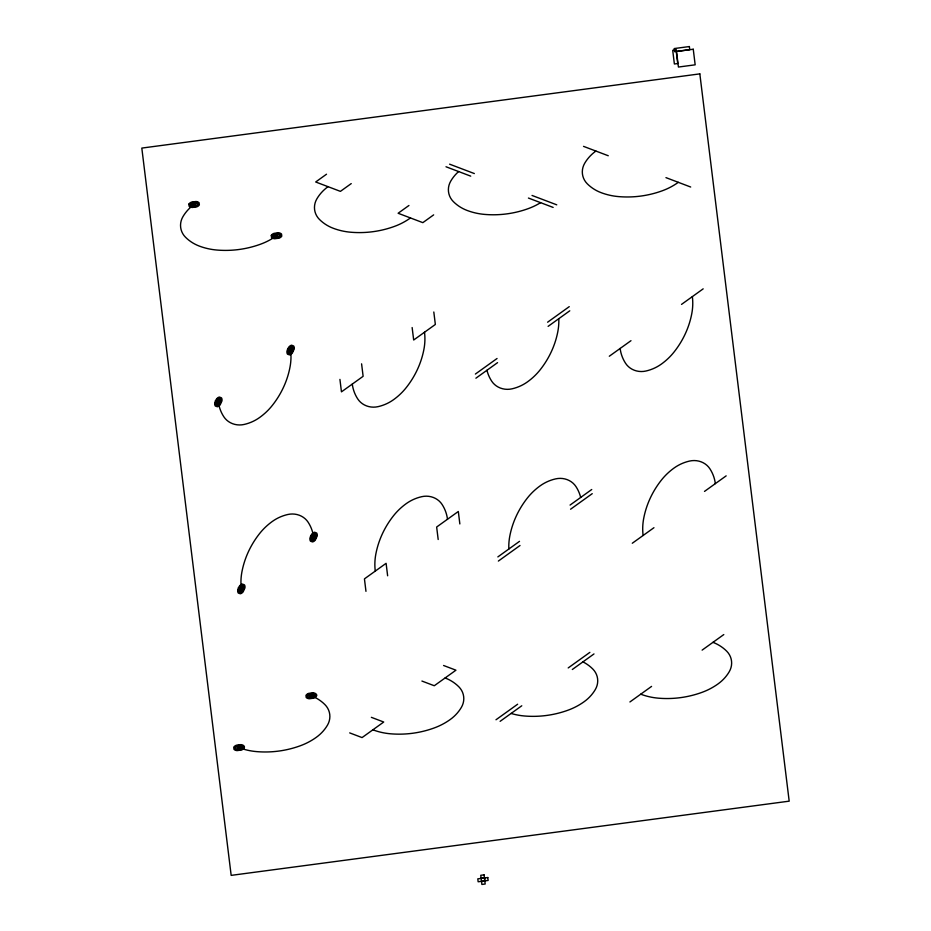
<?xml version="1.0" encoding="UTF-8"?>
<svg xmlns="http://www.w3.org/2000/svg" width="931" height="931" viewBox="0 0 931 931"><rect width="100%" height="100%" fill="white"/><g stroke="black" fill="none" stroke-linecap="round" stroke-linejoin="round"><path stroke-width="1.4" d="M326.513 174.213L315.679 181.987L340.409 191.367L351.243 183.593M408.942 205.483L398.107 213.257L422.837 222.649L433.66 214.863M475.38 374.053L497.049 358.493M547.603 322.207L569.26 306.648M475.892 378.207L497.561 362.648M548.115 326.362L569.772 310.803M609.305 356.236L630.974 340.688M681.527 304.39L703.184 288.843M497.852 556.913L519.51 541.353M570.063 505.068L591.732 489.508M498.364 561.067L520.022 545.508M570.575 509.222L592.244 493.663M632.289 543.25L653.946 527.702M704.499 491.405L726.168 475.857M495.99 719.768L517.648 704.22M568.201 667.934L589.87 652.375M500.11 721.339L521.767 705.779M572.321 669.494L593.99 653.934M629.915 701.962L651.572 686.403M702.125 650.117L723.794 634.57M481.118 878.212L484.411 877.782M481.525 881.517L484.818 881.087M583.528 146.365L608.257 155.745M665.956 177.635L690.686 187.026M449.603 164.17L474.333 173.562M532.032 195.452L556.761 204.832M445.996 166.765L470.725 176.145M528.424 198.047L553.142 207.427M443.575 665.49L455.946 670.192L434.277 685.74L421.918 681.05M371.364 717.336L383.723 722.025L362.066 737.585L349.695 732.895M433.811 312.001L435.347 324.465L413.678 340.013L412.142 327.549M459.844 523.944L458.32 511.48L436.651 527.027L438.187 539.503M484.492 877.956L484.853 880.889M361.589 363.835L363.125 376.31L341.456 391.858L339.931 379.394M387.633 575.789L386.097 563.325L364.44 578.873L365.964 591.336M238.976 747.616A63.052 58.583 -11.2 0 0 256.444 751.596A95.253 88.503 -11.2 0 0 300.341 745.754A63.052 58.583 -11.2 0 0 316.296 737.329A40.254 37.403 -11.2 0 0 327.468 725.168A19.085 17.736 -11.2 0 0 324.942 704.627A40.254 37.403 -11.2 0 0 311.187 695.771M372.889 729.811A63.052 58.583 -11.2 0 0 390.368 733.779A95.253 88.503 -11.2 0 0 434.265 727.937A63.052 58.583 -11.2 0 0 450.22 719.523A40.254 37.403 -11.2 0 0 461.392 707.351A19.085 17.736 -11.2 0 0 458.867 686.822A40.254 37.403 -11.2 0 0 445.111 677.966M511.096 713.449A63.052 58.583 -11.2 0 0 524.281 715.974A95.253 88.503 -11.2 0 0 568.189 710.132A63.052 58.583 -11.2 0 0 584.144 701.706A40.254 37.403 -11.2 0 0 595.316 689.545A19.085 17.736 -11.2 0 0 592.791 669.005A40.254 37.403 -11.2 0 0 582.934 661.871M640.737 694.189A63.052 58.583 -11.2 0 0 658.205 698.157A95.253 88.503 -11.2 0 0 702.114 692.315A63.052 58.583 -11.2 0 0 718.057 683.901A40.254 37.403 -11.2 0 0 729.241 671.728A19.085 17.736 -11.2 0 0 726.715 651.2A40.254 37.403 -11.2 0 0 712.96 642.343M241.338 588.904A63.052 58.583 -11.2 0 1 241.897 571.995A95.253 88.503 -11.2 0 1 259.505 533.672A63.052 58.583 -11.2 0 1 272.341 521.43A40.254 37.403 -11.2 0 1 287.772 514.506A19.085 17.736 -11.2 0 1 308.138 522.233A40.254 37.403 -11.2 0 1 313.561 537.071M447.485 519.254A40.254 37.403 -11.2 0 0 442.062 504.416A19.085 17.736 -11.2 0 0 421.696 496.689A40.254 37.403 -11.2 0 0 406.265 503.613A63.052 58.583 -11.2 0 0 393.429 515.867A95.253 88.503 -11.2 0 0 375.821 554.189A63.052 58.583 -11.2 0 0 375.263 571.099M580.676 497.445A40.254 37.403 -11.2 0 0 575.975 486.61A19.085 17.736 -11.2 0 0 555.621 478.883A40.254 37.403 -11.2 0 0 540.189 485.807A63.052 58.583 -11.2 0 0 527.353 498.05A95.253 88.503 -11.2 0 0 509.746 536.372A63.052 58.583 -11.2 0 0 508.838 549.022M715.334 483.631A40.254 37.403 -11.2 0 0 709.899 468.793A19.085 17.736 -11.2 0 0 689.545 461.066A40.254 37.403 -11.2 0 0 674.114 467.99A63.052 58.583 -11.2 0 0 661.278 480.245A95.253 88.503 -11.2 0 0 643.67 518.567A63.052 58.583 -11.2 0 0 643.112 535.476M218.366 401.889A40.254 37.403 -11.2 0 0 223.801 416.727A19.085 17.736 -11.2 0 0 244.155 424.455A40.254 37.403 -11.2 0 0 259.586 417.53A63.052 58.583 -11.2 0 0 272.422 405.288A95.253 88.503 -11.2 0 0 290.03 366.965A63.052 58.583 -11.2 0 0 290.588 350.056M352.29 384.084A40.254 37.403 -11.2 0 0 357.725 398.922A19.085 17.736 -11.2 0 0 378.079 406.649A40.254 37.403 -11.2 0 0 393.51 399.725A63.052 58.583 -11.2 0 0 406.347 387.471A95.253 88.503 -11.2 0 0 423.954 349.148A63.052 58.583 -11.2 0 0 424.513 332.239M486.948 370.27A40.254 37.403 -11.2 0 0 491.649 381.105A19.085 17.736 -11.2 0 0 512.003 388.832A40.254 37.403 -11.2 0 0 527.435 381.908A63.052 58.583 -11.2 0 0 540.271 369.665A95.253 88.503 -11.2 0 0 557.878 331.343A63.052 58.583 -11.2 0 0 558.786 318.693M620.139 348.462A40.254 37.403 -11.2 0 0 625.574 363.299A19.085 17.736 -11.2 0 0 645.928 371.027A40.254 37.403 -11.2 0 0 661.359 364.102A63.052 58.583 -11.2 0 0 674.195 351.848A95.253 88.503 -11.2 0 0 691.803 313.526A63.052 58.583 -11.2 0 0 692.361 296.617M194.114 204.483A40.254 37.403 -11.2 0 0 182.941 216.655A19.085 17.736 -11.2 0 0 185.467 237.196A40.254 37.403 -11.2 0 0 199.222 246.052A63.052 58.583 -11.2 0 0 216.69 250.02A95.253 88.503 -11.2 0 0 260.599 244.178A63.052 58.583 -11.2 0 0 276.542 235.764M328.038 186.677A40.254 37.403 -11.2 0 0 316.866 198.85A19.085 17.736 -11.2 0 0 319.391 219.379A40.254 37.403 -11.2 0 0 333.147 228.235A63.052 58.583 -11.2 0 0 350.615 232.215A95.253 88.503 -11.2 0 0 394.523 226.373A63.052 58.583 -11.2 0 0 410.466 217.947M458.611 171.548A40.254 37.403 -11.2 0 0 450.79 181.033A19.085 17.736 -11.2 0 0 453.316 201.573A40.254 37.403 -11.2 0 0 467.071 210.429A63.052 58.583 -11.2 0 0 484.539 214.398A95.253 88.503 -11.2 0 0 528.447 208.556A63.052 58.583 -11.2 0 0 540.608 202.667M595.887 151.055A40.254 37.403 -11.2 0 0 584.715 163.228A19.085 17.736 -11.2 0 0 587.24 183.756A40.254 37.403 -11.2 0 0 600.995 192.612A63.052 58.583 -11.2 0 0 618.463 196.592A95.253 88.503 -11.2 0 0 662.372 190.75A63.052 58.583 -11.2 0 0 678.315 182.325M216.946 402.25C219.437 408.639 221.427 394.29 216.946 402.25M217.656 402.076C218.866 404.741 219.518 398.549 217.656 402.076M239.919 589.265C242.409 595.654 244.399 581.305 239.919 589.265M240.629 589.09C241.839 591.755 242.502 585.564 240.629 589.09M289.169 350.417C291.647 356.794 293.637 342.445 289.169 350.417M289.878 350.231C291.077 352.907 291.74 346.704 289.878 350.231M312.141 537.431C314.62 543.809 316.61 529.46 312.141 537.431M312.851 537.245C314.05 539.922 314.713 533.719 312.851 537.245M240.058 747.477C237.929 749.909 237.382 745.684 240.058 747.477M241.152 747.325C236.881 752.19 235.799 743.741 241.152 747.325M242.246 747.186L242.153 747.779A2.56 2.386 -11.2 0 1 241.443 748.559A3.782 3.515 -11.2 0 1 240.489 749.059L237.847 749.408A3.782 3.515 -11.2 0 1 236.8 749.176A2.421 2.246 -11.2 0 1 235.974 748.64L235.822 747.407A2.421 2.246 -11.2 0 1 236.497 746.674A3.782 3.515 -11.2 0 1 237.452 746.173L240.093 745.824A3.782 3.515 -11.2 0 1 241.141 746.057A2.421 2.246 -11.2 0 1 241.967 746.592L242.246 747.186M243.34 747.034L243.212 747.837A3.421 3.177 -11.2 0 1 242.269 748.873A5.039 4.69 -11.2 0 1 240.989 749.536L237.475 750.014A5.039 4.69 -11.2 0 1 236.078 749.688A3.224 2.991 -11.2 0 1 234.984 748.978L234.775 747.337A3.224 2.991 -11.2 0 1 235.671 746.371A5.039 4.69 -11.2 0 1 236.951 745.696L240.466 745.231A5.039 4.69 -11.2 0 1 241.862 745.545A3.224 2.991 -11.2 0 1 242.956 746.255L243.34 747.034M244.434 746.895L244.283 747.884A4.271 3.968 -11.2 0 1 243.096 749.176A6.308 5.854 -11.2 0 1 241.501 750.025L237.102 750.607A6.308 5.854 -11.2 0 1 235.357 750.211A4.027 3.736 -11.2 0 1 233.984 749.327L233.728 747.267A4.027 3.736 -11.2 0 1 234.845 746.057A6.308 5.854 -11.2 0 1 236.439 745.207L240.838 744.625A6.308 5.854 -11.2 0 1 242.584 745.021A4.027 3.736 -11.2 0 1 243.957 745.906L244.434 746.895M312.281 695.632C310.139 698.064 309.592 693.839 312.281 695.632M313.375 695.48C309.104 700.356 308.01 691.908 313.375 695.48M314.469 695.341L314.375 695.934A2.56 2.386 -11.2 0 1 313.654 696.714A3.782 3.515 -11.2 0 1 312.7 697.214L310.07 697.563A3.782 3.515 -11.2 0 1 309.022 697.331A2.421 2.246 -11.2 0 1 308.196 696.795L308.045 695.562A2.421 2.246 -11.2 0 1 308.708 694.84A3.782 3.515 -11.2 0 1 309.674 694.328L312.304 693.979A3.782 3.515 -11.2 0 1 313.351 694.223A2.421 2.246 -11.2 0 1 314.178 694.747L314.469 695.341M315.562 695.189L315.434 695.992A3.421 3.177 -11.2 0 1 314.48 697.028A5.039 4.69 -11.2 0 1 313.212 697.703L309.697 698.169A5.039 4.69 -11.2 0 1 308.301 697.854A3.224 2.991 -11.2 0 1 307.195 697.144L306.997 695.492A3.224 2.991 -11.2 0 1 307.893 694.526A5.039 4.69 -11.2 0 1 309.162 693.851L312.676 693.386A5.039 4.69 -11.2 0 1 314.073 693.7A3.224 2.991 -11.2 0 1 315.178 694.41L315.562 695.189M316.656 695.05L316.493 696.051A4.271 3.968 -11.2 0 1 315.306 697.342A6.308 5.854 -11.2 0 1 313.712 698.18L309.325 698.762A6.308 5.854 -11.2 0 1 307.579 698.366A4.027 3.736 -11.2 0 1 306.194 697.482L305.95 695.434A4.027 3.736 -11.2 0 1 307.067 694.212A6.308 5.854 -11.2 0 1 308.661 693.374L313.049 692.78A6.308 5.854 -11.2 0 1 314.794 693.188A4.027 3.736 -11.2 0 1 316.168 694.072L316.656 695.05M188.877 204.145L189.051 206.135A4.271 3.968 -11.2 0 0 190.506 207.078A6.308 5.854 -11.2 0 0 192.251 207.473L196.65 206.891A6.308 5.854 -11.2 0 0 198.245 206.054A4.027 3.736 -11.2 0 0 199.362 204.832L199.106 202.783A4.027 3.736 -11.2 0 0 197.733 201.899A6.308 5.854 -11.2 0 0 195.987 201.503L191.588 202.085A6.308 5.854 -11.2 0 0 189.994 202.923A4.027 3.736 -11.2 0 0 188.877 204.145M189.924 204.215L190.064 205.809A3.421 3.177 -11.2 0 0 191.227 206.566A5.039 4.69 -11.2 0 0 192.624 206.88L196.138 206.414A5.039 4.69 -11.2 0 0 197.419 205.739A3.224 2.991 -11.2 0 0 198.315 204.762L198.105 203.121A3.224 2.991 -11.2 0 0 197.011 202.411A5.039 4.69 -11.2 0 0 195.615 202.097L192.1 202.562A5.039 4.69 -11.2 0 0 190.82 203.237A3.224 2.991 -11.2 0 0 189.924 204.215M190.971 204.285L191.076 205.483A2.56 2.386 -11.2 0 0 191.949 206.042A3.782 3.515 -11.2 0 0 192.996 206.286L195.638 205.937A3.782 3.515 -11.2 0 0 196.592 205.425A2.421 2.246 -11.2 0 0 197.267 204.692L197.116 203.47A2.421 2.246 -11.2 0 0 196.29 202.935A3.782 3.515 -11.2 0 0 195.242 202.69L192.601 203.039A3.782 3.515 -11.2 0 0 191.646 203.552A2.421 2.246 -11.2 0 0 190.971 204.285M192.019 204.355C195.219 208.916 198.094 200.27 192.019 204.355M193.066 204.424C194.672 206.705 196.104 202.376 193.066 204.424M271.305 235.415L271.468 237.417A4.271 3.968 -11.2 0 0 272.934 238.359A6.308 5.854 -11.2 0 0 274.68 238.755L279.067 238.173A6.308 5.854 -11.2 0 0 280.662 237.324A4.027 3.736 -11.2 0 0 281.779 236.113L281.534 234.053A4.027 3.736 -11.2 0 0 280.161 233.169A6.308 5.854 -11.2 0 0 278.404 232.773L274.017 233.355A6.308 5.854 -11.2 0 0 272.422 234.205A4.027 3.736 -11.2 0 0 271.305 235.415M272.352 235.485L272.492 237.091A3.421 3.177 -11.2 0 0 273.656 237.836A5.039 4.69 -11.2 0 0 275.052 238.161L278.567 237.684A5.039 4.69 -11.2 0 0 279.847 237.009A3.224 2.991 -11.2 0 0 280.731 236.043L280.534 234.403A3.224 2.991 -11.2 0 0 279.44 233.693A5.039 4.69 -11.2 0 0 278.032 233.367L274.529 233.844A5.039 4.69 -11.2 0 0 273.249 234.507A3.224 2.991 -11.2 0 0 272.352 235.485M273.4 235.555L273.505 236.753A2.56 2.386 -11.2 0 0 274.377 237.324A3.782 3.515 -11.2 0 0 275.425 237.556L278.066 237.207A3.782 3.515 -11.2 0 0 279.021 236.707A2.421 2.246 -11.2 0 0 279.684 235.974L279.533 234.74A2.421 2.246 -11.2 0 0 278.706 234.205A3.782 3.515 -11.2 0 0 277.659 233.972L275.029 234.321A3.782 3.515 -11.2 0 0 274.075 234.821A2.421 2.246 -11.2 0 0 273.4 235.555M274.447 235.624C277.647 240.198 280.522 231.551 274.447 235.624M275.495 235.694C277.101 237.975 278.532 233.658 275.495 235.694M215.457 400.784L214.817 402.797A6.308 5.854 -11.2 0 0 214.758 404.485A4.271 3.968 -11.2 0 0 215.34 406.056L217.342 406.742A4.027 3.736 -11.2 0 0 218.878 406.044A6.308 5.854 -11.2 0 0 220.17 404.822L221.927 400.993A6.308 5.854 -11.2 0 0 221.985 399.306A4.027 3.736 -11.2 0 0 221.438 397.816L219.402 397.048A4.027 3.736 -11.2 0 0 217.854 397.735A6.308 5.854 -11.2 0 0 216.574 398.957L215.457 400.784M216.039 401.005L215.526 402.611A5.039 4.69 -11.2 0 0 215.48 403.973A3.421 3.177 -11.2 0 0 215.945 405.229L217.54 405.776A3.224 2.991 -11.2 0 0 218.773 405.218A5.039 4.69 -11.2 0 0 219.809 404.24L221.217 401.168A5.039 4.69 -11.2 0 0 221.264 399.818A3.224 2.991 -11.2 0 0 220.822 398.631L219.192 398.014A3.224 2.991 -11.2 0 0 217.959 398.573A5.039 4.69 -11.2 0 0 216.935 399.55L216.039 401.005M216.62 401.226L216.236 402.436A3.782 3.515 -11.2 0 0 216.201 403.449A2.56 2.386 -11.2 0 0 216.551 404.391L217.749 404.799A2.421 2.246 -11.2 0 0 218.68 404.391A3.782 3.515 -11.2 0 0 219.448 403.647L220.507 401.354A3.782 3.515 -11.2 0 0 220.531 400.342A2.421 2.246 -11.2 0 0 220.216 399.446L218.994 398.98A2.421 2.246 -11.2 0 0 218.063 399.399A3.782 3.515 -11.2 0 0 217.295 400.132L216.62 401.226M287.667 348.95L287.027 350.952A6.308 5.854 -11.2 0 0 286.969 352.64A4.271 3.968 -11.2 0 0 287.551 354.222L289.553 354.897A4.027 3.736 -11.2 0 0 291.1 354.211A6.308 5.854 -11.2 0 0 292.381 352.977L294.138 349.148A6.308 5.854 -11.2 0 0 294.196 347.461A4.027 3.736 -11.2 0 0 293.649 345.971L291.612 345.203A4.027 3.736 -11.2 0 0 290.076 345.89A6.308 5.854 -11.2 0 0 288.785 347.123L287.667 348.95M288.249 349.172L287.737 350.778A5.039 4.69 -11.2 0 0 287.702 352.127A3.421 3.177 -11.2 0 0 288.156 353.384L289.762 353.931A3.224 2.991 -11.2 0 0 290.996 353.373A5.039 4.69 -11.2 0 0 292.02 352.395L293.428 349.334A5.039 4.69 -11.2 0 0 293.474 347.973A3.224 2.991 -11.2 0 0 293.044 346.786L291.415 346.169A3.224 2.991 -11.2 0 0 290.181 346.728A5.039 4.69 -11.2 0 0 289.145 347.705L288.249 349.172M288.831 349.393L288.447 350.591A3.782 3.515 -11.2 0 0 288.424 351.604A2.56 2.386 -11.2 0 0 288.761 352.546L289.972 352.965A2.421 2.246 -11.2 0 0 290.891 352.546A3.782 3.515 -11.2 0 0 291.659 351.813L292.718 349.509A3.782 3.515 -11.2 0 0 292.753 348.497A2.421 2.246 -11.2 0 0 292.427 347.6L291.205 347.147A2.421 2.246 -11.2 0 0 290.274 347.554A3.782 3.515 -11.2 0 0 289.506 348.287L288.831 349.393M238.429 587.798L237.789 589.812A6.308 5.854 -11.2 0 0 237.731 591.499A4.271 3.968 -11.2 0 0 238.313 593.082L240.314 593.757A4.027 3.736 -11.2 0 0 241.851 593.07A6.308 5.854 -11.2 0 0 243.142 591.837L244.9 588.008A6.308 5.854 -11.2 0 0 244.958 586.321A4.027 3.736 -11.2 0 0 244.411 584.831L242.374 584.063A4.027 3.736 -11.2 0 0 240.838 584.749A6.308 5.854 -11.2 0 0 239.546 585.983L238.429 587.798M239.011 588.02L238.499 589.626A5.039 4.69 -11.2 0 0 238.452 590.987A3.421 3.177 -11.2 0 0 238.918 592.244L240.524 592.791A3.224 2.991 -11.2 0 0 241.757 592.232A5.039 4.69 -11.2 0 0 242.782 591.255L244.19 588.194A5.039 4.69 -11.2 0 0 244.236 586.833A3.224 2.991 -11.2 0 0 243.794 585.646L242.165 585.029A3.224 2.991 -11.2 0 0 240.931 585.587A5.039 4.69 -11.2 0 0 239.907 586.565L239.011 588.02M239.593 588.241L239.209 589.451A3.782 3.515 -11.2 0 0 239.174 590.463A2.56 2.386 -11.2 0 0 239.523 591.406L240.722 591.813A2.421 2.246 -11.2 0 0 241.653 591.406A3.782 3.515 -11.2 0 0 242.421 590.673L243.48 588.369A3.782 3.515 -11.2 0 0 243.515 587.356A2.421 2.246 -11.2 0 0 243.189 586.46L241.967 585.995A2.421 2.246 -11.2 0 0 241.036 586.414A3.782 3.515 -11.2 0 0 240.268 587.147L239.593 588.241M310.64 535.965L310 537.967A6.308 5.854 -11.2 0 0 309.953 539.654A4.271 3.968 -11.2 0 0 310.523 541.237L312.525 541.912A4.027 3.736 -11.2 0 0 314.073 541.225A6.308 5.854 -11.2 0 0 315.353 540.003L317.11 536.163A6.308 5.854 -11.2 0 0 317.168 534.475A4.027 3.736 -11.2 0 0 316.633 532.986L314.597 532.218A4.027 3.736 -11.2 0 0 313.049 532.916A6.308 5.854 -11.2 0 0 311.769 534.138L310.64 535.965M311.233 536.186L310.71 537.792A5.039 4.69 -11.2 0 0 310.675 539.142A3.421 3.177 -11.2 0 0 311.129 540.399L312.735 540.946A3.224 2.991 -11.2 0 0 313.968 540.387A5.039 4.69 -11.2 0 0 314.992 539.41L316.4 536.349A5.039 4.69 -11.2 0 0 316.447 534.988A3.224 2.991 -11.2 0 0 316.016 533.8L314.387 533.184A3.224 2.991 -11.2 0 0 313.153 533.742A5.039 4.69 -11.2 0 0 312.129 534.72L311.233 536.186M311.815 536.407L311.431 537.606A3.782 3.515 -11.2 0 0 311.396 538.618A2.56 2.386 -11.2 0 0 311.734 539.573L312.944 539.98A2.421 2.246 -11.2 0 0 313.863 539.561A3.782 3.515 -11.2 0 0 314.631 538.828L315.69 536.524A3.782 3.515 -11.2 0 0 315.725 535.511A2.421 2.246 -11.2 0 0 315.4 534.627L314.178 534.161A2.421 2.246 -11.2 0 0 313.258 534.569A3.782 3.515 -11.2 0 0 312.479 535.313L311.815 536.407M689.359 46.55L674.184 48.563L674.568 51.682L689.743 49.669L689.359 46.55M676.057 49.902L672.706 50.344L674.381 63.995L677.733 63.541L676.057 49.902M693.258 49.238L676.511 51.461L678.431 67.044L695.166 64.821L693.258 49.238M699.833 73.875L141.815 148.087L231.167 875.373L789.185 801.16L699.833 73.875M484.05 874.849L480.757 875.291L481.886 884.45L485.179 884.008L484.05 874.849M487.774 877.526L477.801 878.852L478.15 881.773L488.135 880.447L487.774 877.526"/></g></svg>
